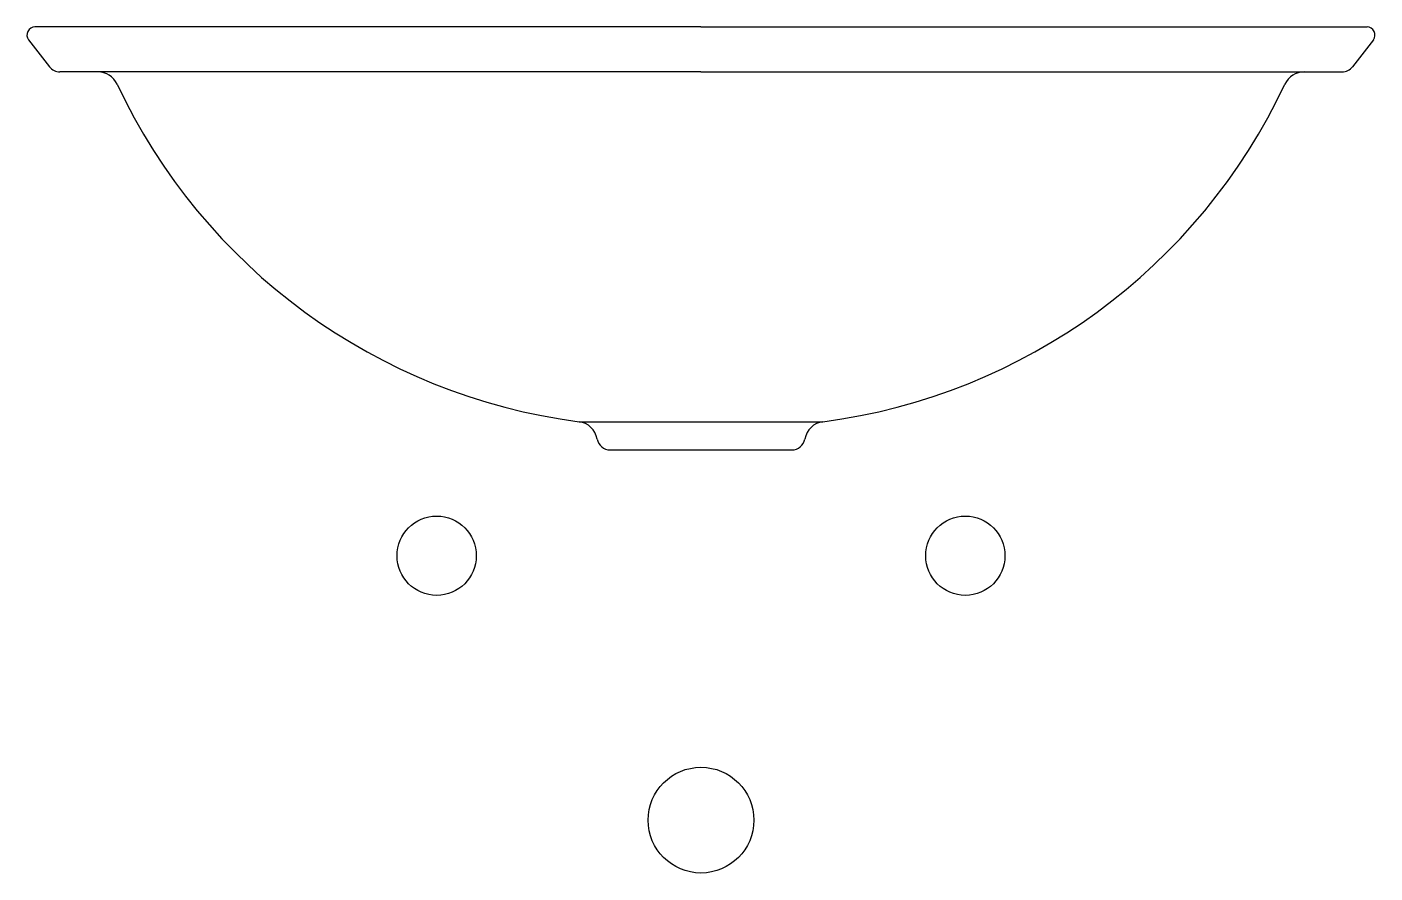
# Model space of a CAD drawing. Extents: x 2669 to 3179, y 1759 to 2079.
import ezdxf

# ---------------------------------------------------------------- set-up
doc = ezdxf.new("R2010")
doc.units = 0
doc.header["$LTSCALE"] = 50
doc.layers.add('FINA', color=6, linetype='CONTINUOUS')
doc.layers.add('GROSSA', color=3, linetype='CONTINUOUS')

msp = doc.modelspace()

# ---------------------------------------------------------------- linework, layer by layer
at = {"layer": 'FINA', "color": 0}
for centre, radius in [((2823.67, 1878.54), 15), ((3023.67, 1878.54), 15), ((2923.67, 1778.54), 20)]:
    msp.add_circle(centre, radius, dxfattribs=at)
at = {"layer": 'GROSSA', "color": 0}
for p, q in [((2923.67, 2078.54), (2671.67, 2078.54)), ((2923.67, 2078.54), (3175.67, 2078.54)), ((2669.29, 2073.71), (2677.17, 2063.49)), ((3178.05, 2073.71), (3170.17, 2063.49)), ((2923.67, 2061.54), (2681.13, 2061.54)), ((2695.52, 2061.54), (2681.13, 2061.54)), ((2923.67, 2061.54), (3166.21, 2061.54)), ((3151.82, 2061.54), (3166.21, 2061.54)), ((2877.54, 1929.25), (2969.8, 1929.25)), ((2889.32, 1918.54), (2958.02, 1918.54))]:
    msp.add_line(p, q, dxfattribs=at)
for centre, radius, start, end in [((2671.67, 2075.54), 3, 90, 217.6149), ((3175.67, 2075.54), 3, 322.3851, 90), ((2681.13, 2066.54), 5, 217.6149, 270), ((2695.52, 2053.54), 8, 25.0996, 90), ((3151.82, 2053.54), 8, 90, 154.9004), ((3166.21, 2066.54), 5, 270, 322.3851), ((2906.52, 2152.38), 225, 205.0996, 262.6003), ((2940.82, 2152.38), 225, 277.3997, 334.9004), ((2876.51, 1921.32), 8, 9.8446, 82.6003), ((2970.83, 1921.32), 8, 97.3997, 170.1554), ((2889.32, 1923.54), 5, 189.8446, 270), ((2958.02, 1923.54), 5, 270, 350.1554)]:
    msp.add_arc(centre, radius, start, end, dxfattribs=at)

doc.saveas('drawing.dxf')
